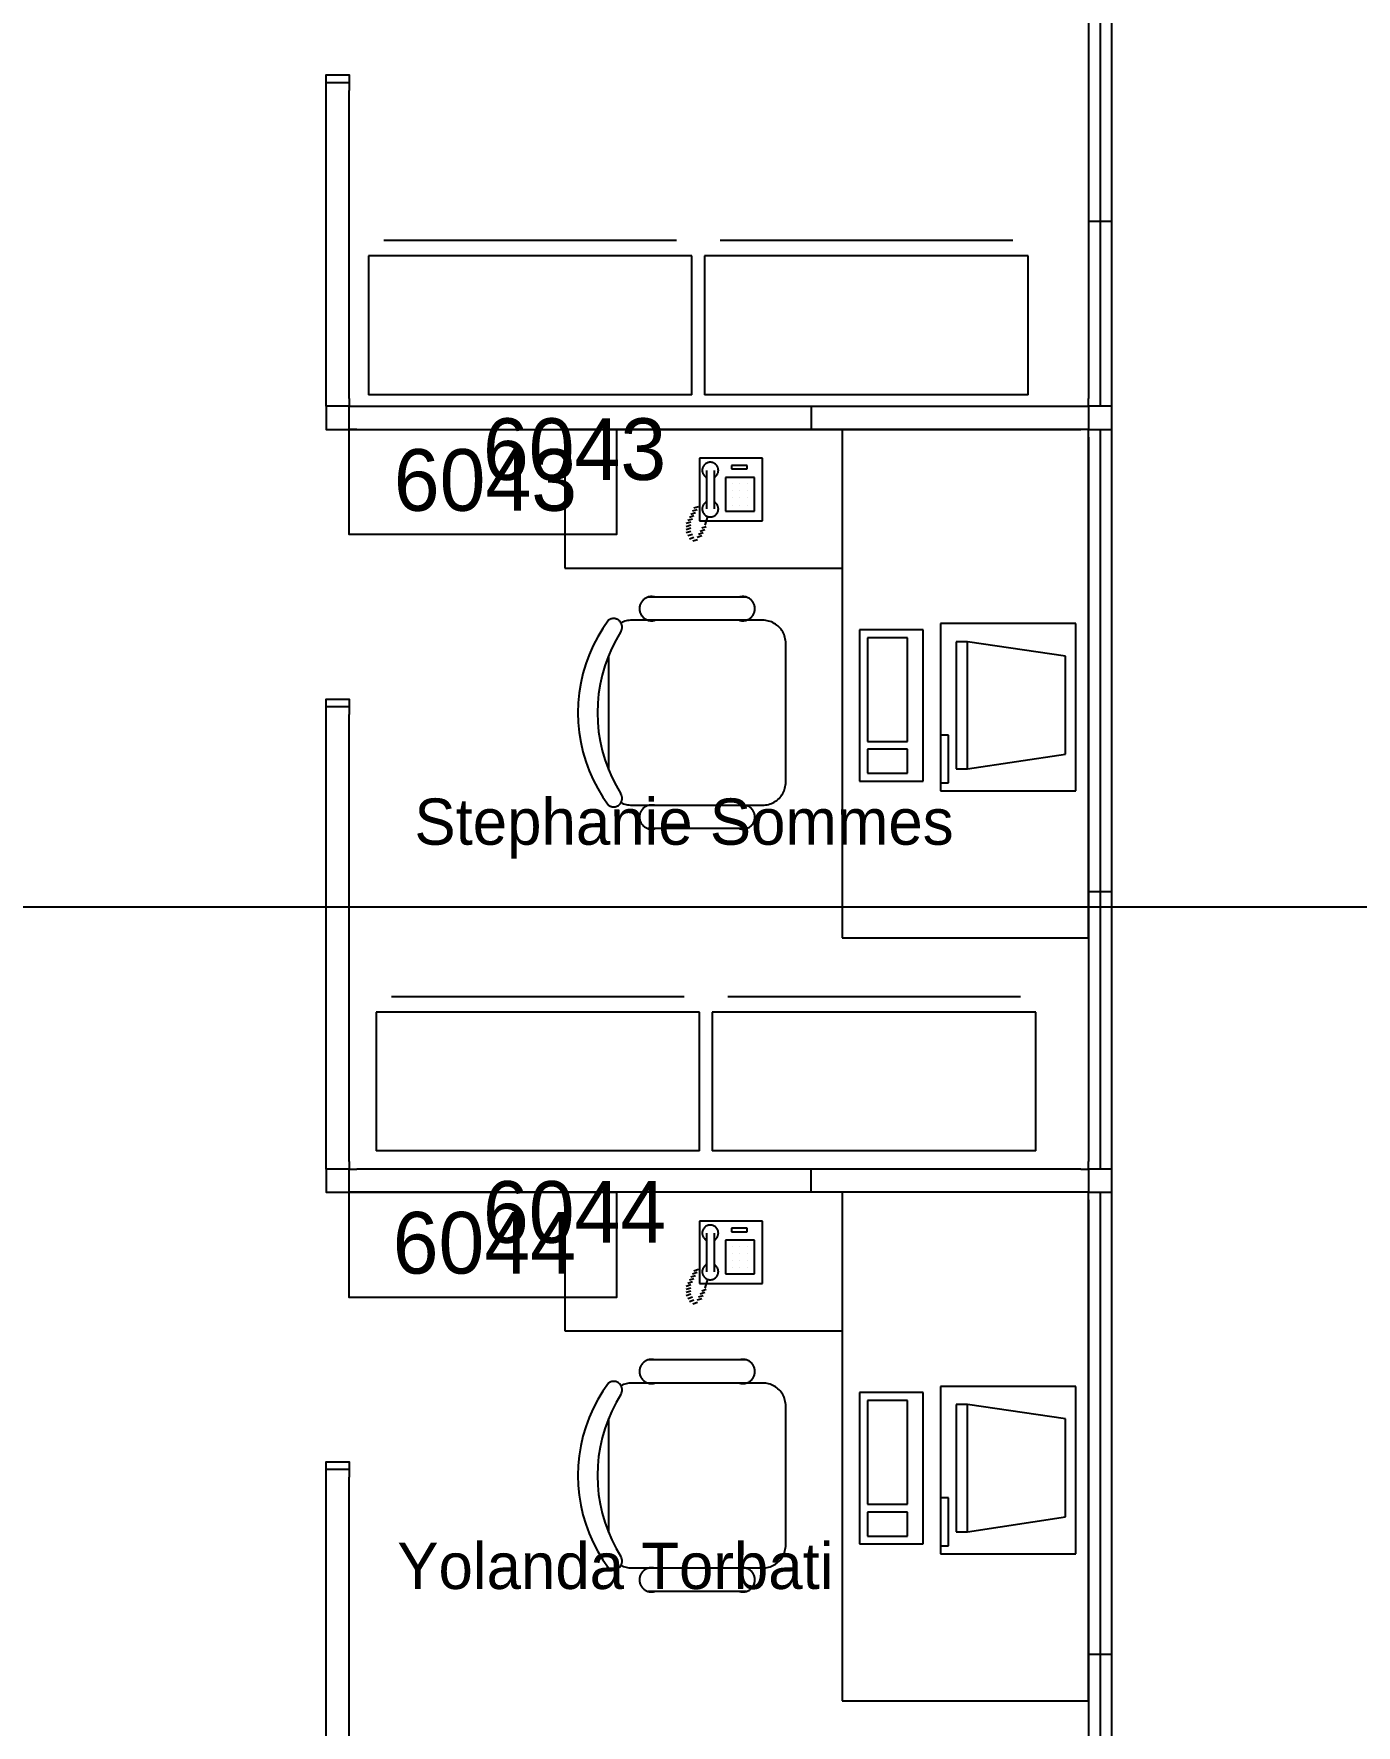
# Model space of a CAD drawing. Header units: millimetres. Extents: x 18694 to 89916, y 18694 to 89916.
# Drawn here: x 35069 to 39431, y 78228 to 83803 of the extents above; entities that cross this region are included whole.
import ezdxf

# ---------------------------------------------------------------- set-up
doc = ezdxf.new("R2010")
doc.units = ezdxf.units.MM
doc.layers.get('0').update_dxf_attribs({"linetype": 'CONTINUOUS'})
for name, color, linetype in [('EMPLOYEE', 7, 'CONTINUOUS'), ('GRIDLN', 7, 'CONTINUOUS'), ('PANELS_201', 7, 'CONTINUOUS'), ('RMNUM', 7, 'CONTINUOUS')]:
    doc.layers.add(name, color=color, linetype=linetype)

msp = doc.modelspace()

# ---------------------------------------------------------------- linework, layer by layer
for p, q in [((37189.017784, 83121.663096), (36223.817784, 83121.663096)), ((38297.700484, 83121.663096), (37332.500484, 83121.663096)), ((36173.017784, 83070.863096), (36173.017784, 82613.663096)), ((37239.817784, 83070.863096), (36173.017784, 83070.863096)), ((37239.817784, 82613.663096), (37239.817784, 83070.863096)), ((37281.700484, 83070.863096), (37281.700484, 82613.663096)), ((38348.500484, 83070.863096), (37281.700484, 83070.863096)), ((38348.500484, 82613.663096), (38348.500484, 83070.863096)), ((37239.817784, 82613.663096), (36173.017784, 82613.663096)), ((38348.500484, 82613.663096), (37281.700484, 82613.663096)), ((36820.742286, 82499.166453), (36820.742286, 82041.966453)), ((38547.942286, 82499.166453), (36820.742286, 82499.166453)), ((37735.142286, 82499.166453), (37735.142286, 80822.766453)), ((38547.942286, 80822.766453), (38547.942286, 82499.166453)), ((37472.773492, 82403.902033), (37264.359321, 82403.902033)), ((37264.359321, 82403.902033), (37264.359321, 82198.058574)), ((37287.676198, 82364.161159), (37287.676198, 82237.161159)), ((37313.076198, 82364.161159), (37313.076198, 82237.161159)), ((37422.032788, 82380.712297), (37370.439038, 82380.712297)), ((37370.439038, 82380.712297), (37370.439038, 82368.806047)), ((37370.439038, 82368.806047), (37422.032788, 82368.806047)), ((37422.032788, 82368.806047), (37422.032788, 82380.712297)), ((37472.773492, 82198.058574), (37472.773492, 82403.902033)), ((37445.845288, 82341.024797), (37350.595288, 82341.024797)), ((37350.595288, 82341.024797), (37350.595288, 82229.899797)), ((37374.407788, 82321.181047), (37374.407788, 82321.181047)), ((37374.407788, 82297.368547), (37374.407788, 82297.368547)), ((37398.220288, 82321.181047), (37398.220288, 82321.181047)), ((37398.220288, 82297.368547), (37398.220288, 82297.368547)), ((37422.032788, 82321.181047), (37422.032788, 82321.181047)), ((37422.032788, 82297.368547), (37422.032788, 82297.368547)), ((37445.845288, 82229.899797), (37445.845288, 82341.024797)), ((37261.889283, 82244.368064), (37246.649283, 82239.288064)), ((37374.407788, 82273.556047), (37374.407788, 82273.556047)), ((37374.407788, 82249.743547), (37374.407788, 82249.743547)), ((37398.220288, 82273.556047), (37398.220288, 82273.556047)), ((37398.220288, 82249.743547), (37398.220288, 82249.743547)), ((37422.032788, 82273.556047), (37422.032788, 82273.556047)), ((37422.032788, 82249.743547), (37422.032788, 82249.743547)), ((37236.489283, 82193.568064), (37221.249283, 82188.488064)), ((37241.569283, 82203.728064), (37226.329283, 82198.648064)), ((37246.649283, 82213.888064), (37231.409283, 82208.808064)), ((37251.729283, 82224.048064), (37236.489283, 82218.968064)), ((37256.809283, 82234.208064), (37241.569283, 82229.128064)), ((37264.359321, 82198.058574), (37472.773492, 82198.058574)), ((37291.374554, 82212.310179), (37282.209283, 82183.408064)), ((37350.595288, 82229.899797), (37445.845288, 82229.899797)), ((37236.489283, 82183.408064), (37221.249283, 82178.328064)), ((37236.489283, 82173.248064), (37221.249283, 82168.168064)), ((37236.489283, 82163.088064), (37221.249283, 82158.008064)), ((37241.569283, 82152.928064), (37226.329283, 82147.848064)), ((37246.649283, 82142.768064), (37231.409283, 82137.688064)), ((37258.603598, 82135.534017), (37243.363598, 82130.454017)), ((37272.049283, 82147.848064), (37256.809283, 82142.768064)), ((37277.129283, 82158.008064), (37261.889283, 82152.928064)), ((37282.209283, 82168.168064), (37266.969283, 82163.088064)), ((37287.289283, 82178.328064), (37272.049283, 82173.248064)), ((36820.742286, 82041.966453), (37735.142286, 82041.966453)), ((37419.186591, 81946.302553), (37095.336591, 81946.302553)), ((37473.161591, 81870.102553), (37041.361591, 81870.102553)), ((38059.571882, 81859.018075), (38059.571882, 81307.564536)), ((38505.986651, 81859.018075), (38059.571882, 81859.018075)), ((38505.986651, 81307.564536), (38505.986651, 81859.018075)), ((37549.361591, 81336.702553), (37549.361591, 81793.902553)), ((37792.871882, 81838.50269), (37792.871882, 81339.568536)), ((38002.94942, 81838.50269), (37792.871882, 81838.50269)), ((37819.131574, 81812.242998), (37819.131574, 81470.866998)), ((37950.430036, 81812.242998), (37819.131574, 81812.242998)), ((37950.430036, 81470.866998), (37950.430036, 81812.242998)), ((38002.94942, 81339.568536), (38002.94942, 81838.50269)), ((38148.471882, 81799.191305), (38111.341173, 81799.191305)), ((38111.341173, 81799.191305), (38111.341173, 81380.091305)), ((38148.471882, 81380.091305), (38148.471882, 81799.191305)), ((38471.841052, 81751.823798), (38148.471882, 81799.191305)), ((36965.161591, 81754.281468), (36965.161591, 81376.323639)), ((38471.841052, 81428.866767), (38471.841052, 81751.823798)), ((37819.131574, 81470.866998), (37950.430036, 81470.866998)), ((38085.831574, 81491.382382), (38059.571882, 81491.382382)), ((38085.831574, 81333.824228), (38085.831574, 81491.382382)), ((37819.131574, 81444.607305), (37819.131574, 81365.828228)), ((37950.430036, 81444.607305), (37819.131574, 81444.607305)), ((37950.430036, 81365.828228), (37950.430036, 81444.607305)), ((38148.471882, 81380.091305), (38471.841052, 81428.866767)), ((37819.131574, 81365.828228), (37950.430036, 81365.828228)), ((38111.341173, 81380.091305), (38148.471882, 81380.091305)), ((37792.871882, 81339.568536), (38002.94942, 81339.568536)), ((38059.571882, 81333.824228), (38085.831574, 81333.824228)), ((38059.571882, 81307.564536), (38505.986651, 81307.564536)), ((37041.361591, 81260.502553), (37473.161591, 81260.502553)), ((37419.186591, 81183.236116), (37095.336591, 81183.236116)), ((37735.142286, 80822.766453), (38547.942286, 80822.766453)), ((37214.398098, 80628.906862), (36249.198098, 80628.906862)), ((38323.080798, 80628.906862), (37357.880798, 80628.906862)), ((36198.398098, 80578.106862), (36198.398098, 80120.906862)), ((37265.198098, 80578.106862), (36198.398098, 80578.106862)), ((37265.198098, 80120.906862), (37265.198098, 80578.106862)), ((37307.080798, 80578.106862), (37307.080798, 80120.906862)), ((38373.880798, 80578.106862), (37307.080798, 80578.106862)), ((38373.880798, 80120.906862), (38373.880798, 80578.106862)), ((37265.198098, 80120.906862), (36198.398098, 80120.906862)), ((38373.880798, 80120.906862), (37307.080798, 80120.906862)), ((36820.742286, 79984.566453), (36820.742286, 79527.366453)), ((38547.942286, 79984.566453), (36820.742286, 79984.566453)), ((37735.142286, 79984.566453), (37735.142286, 78308.166453)), ((38547.942286, 78308.166453), (38547.942286, 79984.566453)), ((37472.773492, 79889.302033), (37264.359321, 79889.302033)), ((37264.359321, 79889.302033), (37264.359321, 79683.458574)), ((37287.676198, 79849.561159), (37287.676198, 79722.561159)), ((37313.076198, 79849.561159), (37313.076198, 79722.561159)), ((37422.032788, 79866.112297), (37370.439038, 79866.112297)), ((37370.439038, 79866.112297), (37370.439038, 79854.206047)), ((37370.439038, 79854.206047), (37422.032788, 79854.206047)), ((37422.032788, 79854.206047), (37422.032788, 79866.112297)), ((37472.773492, 79683.458574), (37472.773492, 79889.302033)), ((37445.845288, 79826.424797), (37350.595288, 79826.424797)), ((37350.595288, 79826.424797), (37350.595288, 79715.299797)), ((37374.407788, 79806.581047), (37374.407788, 79806.581047)), ((37398.220288, 79806.581047), (37398.220288, 79806.581047)), ((37422.032788, 79806.581047), (37422.032788, 79806.581047)), ((37445.845288, 79715.299797), (37445.845288, 79826.424797)), ((37374.407788, 79782.768547), (37374.407788, 79782.768547)), ((37374.407788, 79758.956047), (37374.407788, 79758.956047)), ((37374.407788, 79735.143547), (37374.407788, 79735.143547)), ((37398.220288, 79782.768547), (37398.220288, 79782.768547)), ((37398.220288, 79758.956047), (37398.220288, 79758.956047)), ((37398.220288, 79735.143547), (37398.220288, 79735.143547)), ((37422.032788, 79782.768547), (37422.032788, 79782.768547)), ((37422.032788, 79758.956047), (37422.032788, 79758.956047)), ((37422.032788, 79735.143547), (37422.032788, 79735.143547)), ((37236.489283, 79678.968064), (37221.249283, 79673.888064)), ((37241.569283, 79689.128064), (37226.329283, 79684.048064)), ((37246.649283, 79699.288064), (37231.409283, 79694.208064)), ((37251.729283, 79709.448064), (37236.489283, 79704.368064)), ((37256.809283, 79719.608064), (37241.569283, 79714.528064)), ((37261.889283, 79729.768064), (37246.649283, 79724.688064)), ((37264.359321, 79683.458574), (37472.773492, 79683.458574)), ((37291.374554, 79697.710179), (37282.209283, 79668.808064)), ((37350.595288, 79715.299797), (37445.845288, 79715.299797)), ((37236.489283, 79668.808064), (37221.249283, 79663.728064)), ((37236.489283, 79658.648064), (37221.249283, 79653.568064)), ((37236.489283, 79648.488064), (37221.249283, 79643.408064)), ((37241.569283, 79638.328064), (37226.329283, 79633.248064)), ((37246.649283, 79628.168064), (37231.409283, 79623.088064)), ((37258.603598, 79620.934017), (37243.363598, 79615.854017)), ((37272.049283, 79633.248064), (37256.809283, 79628.168064)), ((37277.129283, 79643.408064), (37261.889283, 79638.328064)), ((37282.209283, 79653.568064), (37266.969283, 79648.488064)), ((37287.289283, 79663.728064), (37272.049283, 79658.648064)), ((36820.742286, 79527.366453), (37735.142286, 79527.366453)), ((37419.186591, 79431.702553), (37095.336591, 79431.702553)), ((37473.161591, 79355.502553), (37041.361591, 79355.502553)), ((38059.571882, 79344.418075), (38059.571882, 78792.964536)), ((38505.986651, 79344.418075), (38059.571882, 79344.418075)), ((38505.986651, 78792.964536), (38505.986651, 79344.418075)), ((37792.871882, 79323.90269), (37792.871882, 78824.968536)), ((38002.94942, 79323.90269), (37792.871882, 79323.90269)), ((37819.131574, 79297.642998), (37819.131574, 78956.266998)), ((37950.430036, 79297.642998), (37819.131574, 79297.642998)), ((37950.430036, 78956.266998), (37950.430036, 79297.642998)), ((38002.94942, 78824.968536), (38002.94942, 79323.90269)), ((38148.471882, 79284.591305), (38111.341173, 79284.591305)), ((38111.341173, 79284.591305), (38111.341173, 78865.491305)), ((38148.471882, 78865.491305), (38148.471882, 79284.591305)), ((38471.841052, 79237.223798), (38148.471882, 79284.591305)), ((36965.161591, 79239.681468), (36965.161591, 78861.723639)), ((37549.361591, 78822.102553), (37549.361591, 79279.302553)), ((38471.841052, 78914.266767), (38471.841052, 79237.223798)), ((37819.131574, 78956.266998), (37950.430036, 78956.266998)), ((38085.831574, 78976.782382), (38059.571882, 78976.782382)), ((38085.831574, 78819.224228), (38085.831574, 78976.782382)), ((37819.131574, 78930.007305), (37819.131574, 78851.228228)), ((37950.430036, 78930.007305), (37819.131574, 78930.007305)), ((37950.430036, 78851.228228), (37950.430036, 78930.007305)), ((38148.471882, 78865.491305), (38471.841052, 78914.266767)), ((37819.131574, 78851.228228), (37950.430036, 78851.228228)), ((38111.341173, 78865.491305), (38148.471882, 78865.491305)), ((37792.871882, 78824.968536), (38002.94942, 78824.968536)), ((38059.571882, 78819.224228), (38085.831574, 78819.224228)), ((38059.571882, 78792.964536), (38505.986651, 78792.964536)), ((37041.361591, 78745.902553), (37473.161591, 78745.902553)), ((37419.186591, 78668.636116), (37095.336591, 78668.636116)), ((37735.142286, 78308.166453), (38547.942286, 78308.166453))]:
    msp.add_line(p, q)
for points in [[(37313.076198, 82340.762357), (37314.575805, 82341.640832), (37316.0149, 82342.615279), (37317.38735, 82343.681544), (37318.687307, 82344.835083), (37319.909231, 82346.07098), (37321.047914, 82347.383969), (37322.098504, 82348.768455), (37323.056525, 82350.218536), (37323.917892, 82351.728035), (37324.678937, 82353.290517), (37325.336414, 82354.899325), (37325.887523, 82356.547603), (37326.329915, 82358.228326), (37326.661705, 82359.934332), (37326.881479, 82361.65835), (37326.988299, 82363.393034), (37326.981712, 82365.130992), (37326.861745, 82366.864817), (37326.628909, 82368.587119), (37326.284196, 82370.290561), (37325.829077, 82371.967882), (37325.265489, 82373.611935), (37324.595835, 82375.215713), (37323.822968, 82376.772381), (37322.950183, 82378.275307), (37321.981198, 82379.718085), (37320.920143, 82381.094567), (37319.771539, 82382.398886), (37318.540282, 82383.625486), (37317.231618, 82384.769137), (37315.851124, 82385.824968), (37314.404684, 82386.788477), (37312.898461, 82387.65556), (37311.338874, 82388.422521), (37309.73257, 82389.086091), (37308.086393, 82389.643444), (37306.407359, 82390.092203), (37304.702623, 82390.430457), (37302.97945, 82390.656763), (37301.245183, 82390.770158), (37299.507213, 82390.770158), (37297.772946, 82390.656763), (37296.049773, 82390.430457), (37294.345037, 82390.092203), (37292.666003, 82389.643444), (37291.019826, 82389.086091), (37289.413522, 82388.422521), (37287.853935, 82387.65556), (37286.347712, 82386.788477), (37284.901272, 82385.824968), (37283.520778, 82384.769137), (37282.212114, 82383.625486), (37280.980857, 82382.398886), (37279.832254, 82381.094567), (37278.771199, 82379.718085), (37277.802214, 82378.275307), (37276.929428, 82376.772381), (37276.156562, 82375.215713), (37275.486908, 82373.611935), (37274.92332, 82371.967882), (37274.4682, 82370.290561), (37274.123487, 82368.587119), (37273.890651, 82366.864817), (37273.770684, 82365.130992), (37273.764097, 82363.393034), (37273.870918, 82361.65835), (37274.090691, 82359.934332), (37274.422481, 82358.228326), (37274.864873, 82356.547603), (37275.415982, 82354.899325), (37276.07346, 82353.290517), (37276.834504, 82351.728035), (37277.695872, 82350.218536), (37278.653892, 82348.768455), (37279.704482, 82347.383969), (37280.843166, 82346.07098), (37282.065089, 82344.835083), (37283.365046, 82343.681544), (37284.737496, 82342.615279), (37286.176591, 82341.640832), (37287.676198, 82340.762357)], [(37287.676198, 82260.559961), (37286.176591, 82259.681486), (37284.737496, 82258.707039), (37283.365046, 82257.640775), (37282.065089, 82256.487236), (37280.843166, 82255.251338), (37279.704482, 82253.938349), (37278.653892, 82252.553864), (37277.695872, 82251.103782), (37276.834504, 82249.594283), (37276.07346, 82248.031801), (37275.415982, 82246.422993), (37274.864873, 82244.774715), (37274.422481, 82243.093992), (37274.090691, 82241.387987), (37273.870918, 82239.663968), (37273.764097, 82237.929284), (37273.770684, 82236.191326), (37273.890651, 82234.457502), (37274.123487, 82232.735199), (37274.4682, 82231.031757), (37274.92332, 82229.354436), (37275.486908, 82227.710383), (37276.156562, 82226.106606), (37276.929428, 82224.549937), (37277.802214, 82223.047011), (37278.771199, 82221.604233), (37279.832254, 82220.227752), (37280.980857, 82218.923432), (37282.212114, 82217.696833), (37283.520778, 82216.553181), (37284.901272, 82215.497351), (37286.347712, 82214.533841), (37287.853935, 82213.666758), (37289.413522, 82212.899797), (37291.019826, 82212.236227), (37292.666003, 82211.678874), (37294.345037, 82211.230115), (37296.049773, 82210.891862), (37297.772946, 82210.665555), (37299.507213, 82210.55216), (37301.245183, 82210.55216), (37302.97945, 82210.665555), (37304.702623, 82210.891862), (37306.407359, 82211.230115), (37308.086393, 82211.678874), (37309.73257, 82212.236227), (37311.338874, 82212.899797), (37312.898461, 82213.666758), (37314.404684, 82214.533841), (37315.851124, 82215.497351), (37317.231618, 82216.553181), (37318.540282, 82217.696833), (37319.771539, 82218.923432), (37320.920143, 82220.227752), (37321.981198, 82221.604233), (37322.950183, 82223.047011), (37323.822968, 82224.549937), (37324.595835, 82226.106606), (37325.265489, 82227.710383), (37325.829077, 82229.354436), (37326.284196, 82231.031757), (37326.628909, 82232.735199), (37326.861745, 82234.457502), (37326.981712, 82236.191326), (37326.988299, 82237.929284), (37326.881479, 82239.663968), (37326.661705, 82241.387987), (37326.329915, 82243.093992), (37325.887523, 82244.774715), (37325.336414, 82246.422993), (37324.678937, 82248.031801), (37323.917892, 82249.594283), (37323.056525, 82251.103782), (37322.098504, 82252.553864), (37321.047914, 82253.938349), (37319.909231, 82255.251338), (37318.687307, 82256.487236), (37317.38735, 82257.640775), (37316.0149, 82258.707039), (37314.575805, 82259.681486), (37313.076198, 82260.559961)], [(37117.561591, 81946.302553), (37115.060526, 81946.944531), (37112.523008, 81947.422512), (37109.959779, 81947.734474), (37107.38169, 81947.879095), (37104.799652, 81947.855763), (37102.224597, 81947.664577), (37099.667424, 81947.306347), (37097.138958, 81946.782588), (37094.649903, 81946.095519), (37092.210794, 81945.248046), (37089.831956, 81944.243759), (37087.52346, 81943.086907), (37085.295076, 81941.782389), (37083.156239, 81940.335725), (37081.116001, 81938.75304), (37079.183, 81937.041033), (37077.365417, 81935.206952), (37075.670946, 81933.25856), (37074.106761, 81931.204105), (37072.679483, 81929.052283), (37071.395152, 81926.812203), (37070.259207, 81924.493347), (37069.276455, 81922.105532), (37068.451057, 81919.658865), (37067.786506, 81917.163703), (37067.285616, 81914.630608), (37066.950507, 81912.070303), (37066.782596, 81909.493625), (37066.782596, 81906.911482), (37066.950507, 81904.334804), (37067.285616, 81901.774499), (37067.786506, 81899.241404), (37068.451057, 81896.746242), (37069.276455, 81894.299575), (37070.259207, 81891.91176), (37071.395152, 81889.592904), (37072.679483, 81887.352824), (37074.106761, 81885.201002), (37075.670946, 81883.146547), (37077.365417, 81881.198155), (37079.183, 81879.364074), (37081.116001, 81877.652067), (37083.156239, 81876.069382), (37085.295076, 81874.622718), (37087.52346, 81873.3182), (37089.831956, 81872.161348), (37092.210794, 81871.15706), (37094.649903, 81870.309588), (37097.138958, 81869.622519), (37099.667424, 81869.09876), (37102.224597, 81868.74053), (37104.799652, 81868.549344), (37107.38169, 81868.526012), (37109.959779, 81868.670633), (37112.523008, 81868.982594), (37115.060526, 81869.460576), (37117.561591, 81870.102553)], [(37396.961591, 81870.102553), (37399.462656, 81869.460576), (37402.000174, 81868.982594), (37404.563402, 81868.670633), (37407.141492, 81868.526012), (37409.72353, 81868.549344), (37412.298585, 81868.74053), (37414.855758, 81869.09876), (37417.384224, 81869.622519), (37419.873279, 81870.309588), (37422.312388, 81871.15706), (37424.691226, 81872.161348), (37426.999722, 81873.3182), (37429.228106, 81874.622718), (37431.366943, 81876.069382), (37433.407181, 81877.652067), (37435.340182, 81879.364074), (37437.157765, 81881.198155), (37438.852236, 81883.146547), (37440.416421, 81885.201002), (37441.843699, 81887.352824), (37443.12803, 81889.592904), (37444.263975, 81891.91176), (37445.246727, 81894.299575), (37446.072125, 81896.746242), (37446.736676, 81899.241404), (37447.237566, 81901.774499), (37447.572675, 81904.334804), (37447.740586, 81906.911482), (37447.740586, 81909.493625), (37447.572675, 81912.070303), (37447.237566, 81914.630608), (37446.736676, 81917.163703), (37446.072125, 81919.658865), (37445.246727, 81922.105532), (37444.263975, 81924.493347), (37443.12803, 81926.812203), (37441.843699, 81929.052283), (37440.416421, 81931.204105), (37438.852236, 81933.25856), (37437.157765, 81935.206952), (37435.340182, 81937.041033), (37433.407181, 81938.75304), (37431.366943, 81940.335725), (37429.228106, 81941.782389), (37426.999722, 81943.086907), (37424.691226, 81944.243759), (37422.312388, 81945.248046), (37419.873279, 81946.095519), (37417.384224, 81946.782588), (37414.855758, 81947.306347), (37412.298585, 81947.664577), (37409.72353, 81947.855763), (37407.141492, 81947.879095), (37404.563402, 81947.734474), (37402.000174, 81947.422512), (37399.462656, 81946.944531), (37396.961591, 81946.302553)], [(36965.161591, 81870.102553), (36946.402359, 81843.337853), (36929.403077, 81815.422222), (36914.234114, 81786.47122), (36900.958262, 81756.604687), (36889.630476, 81725.946259), (36880.297647, 81694.622844), (36872.99841, 81662.764107), (36867.762979, 81630.501927), (36864.613026, 81597.969853), (36863.561591, 81565.302553), (36864.613026, 81532.635254), (36867.762979, 81500.10318), (36872.99841, 81467.841), (36880.297647, 81435.982263), (36889.630476, 81404.658848), (36900.958262, 81374.000419), (36914.234114, 81344.133887), (36929.403077, 81315.182885), (36946.402359, 81287.267254), (36965.161591, 81260.502553)], [(37005.425287, 81832.989022), (37006.327417, 81834.540165), (37007.127817, 81836.146168), (37007.823166, 81837.800366), (37008.41058, 81839.495898), (37008.887621, 81841.225728), (37009.252311, 81842.982682), (37009.503136, 81844.759468), (37009.639057, 81846.548716), (37009.659508, 81848.343003), (37009.564405, 81850.134884), (37009.354143, 81851.916926), (37009.029594, 81853.681735), (37008.592105, 81855.421989), (37008.04349, 81857.130469), (37007.386025, 81858.800087), (37006.622439, 81860.423916), (37005.755899, 81861.995218), (37004.79, 81863.507475), (37003.72875, 81864.954414), (37002.576551, 81866.33003), (37001.338184, 81867.628617), (37000.018785, 81868.844788), (36998.62383, 81869.973497), (36997.159105, 81871.01006), (36995.630688, 81871.950179), (36994.044918, 81872.789951), (36992.408376, 81873.525894), (36990.72785, 81874.154954), (36989.010313, 81874.674521), (36987.262891, 81875.08244), (36985.492833, 81875.377019), (36983.707482, 81875.557034), (36981.914246, 81875.62174), (36980.120564, 81875.570868), (36978.333878, 81875.404629), (36976.5616, 81875.123713), (36974.811083, 81874.729285), (36973.08959, 81874.222981), (36971.404262, 81873.606903), (36969.762091, 81872.883605), (36968.169891, 81872.056089), (36966.634268, 81871.127788), (36965.161591, 81870.102553)], [(37041.361591, 81870.102553), (37036.778649, 81869.964611), (37032.2123, 81869.551284), (37027.679076, 81868.864069), (37023.195389, 81867.905453), (37018.777475, 81866.678907), (37014.441326, 81865.188873), (37010.202643, 81863.440744), (37006.076772, 81861.440851)], [(37549.361591, 81793.902553), (37549.198441, 81798.886272), (37548.709689, 81803.848649), (37547.897429, 81808.768436), (37546.765139, 81813.624565), (37545.317667, 81818.396241), (37543.561211, 81823.063031), (37541.503294, 81827.604952), (37539.152727, 81832.002553), (37536.519575, 81836.237005), (37533.615115, 81840.290174), (37530.451784, 81844.144705), (37527.043128, 81847.78409), (37523.403742, 81851.192747), (37519.549212, 81854.356078), (37515.496043, 81857.260538), (37511.261591, 81859.893689), (37506.863989, 81862.244256), (37502.322069, 81864.302174), (37497.655278, 81866.058629), (37492.883602, 81867.506101), (37488.027473, 81868.638392), (37483.107687, 81869.450652), (37478.145309, 81869.939403), (37473.161591, 81870.102553)], [(37005.753361, 81832.783801), (36989.777689, 81805.795039), (36975.529493, 81777.855743), (36963.065088, 81749.076341), (36952.433741, 81719.570582), (36943.67747, 81689.455086), (36936.830884, 81658.848883), (36931.921044, 81627.872944), (36928.967357, 81596.649698), (36927.981495, 81565.302553), (36928.967357, 81533.955409), (36931.921044, 81502.732163), (36936.830884, 81471.756224), (36943.67747, 81441.150021), (36952.433741, 81411.034525), (36963.065088, 81381.528766), (36975.529493, 81352.749364), (36989.777689, 81324.810068), (37005.753361, 81297.821306)], [(36965.161591, 81260.502553), (36966.634268, 81259.477319), (36968.169891, 81258.549018), (36969.762091, 81257.721502), (36971.404262, 81256.998204), (36973.08959, 81256.382126), (36974.811083, 81255.875822), (36976.5616, 81255.481394), (36978.333878, 81255.200478), (36980.120564, 81255.034239), (36981.914246, 81254.983366), (36983.707482, 81255.048072), (36985.492833, 81255.228088), (36987.262891, 81255.522666), (36989.010313, 81255.930586), (36990.72785, 81256.450153), (36992.408376, 81257.079213), (36994.044918, 81257.815156), (36995.630688, 81258.654928), (36997.159105, 81259.595047), (36998.62383, 81260.63161), (37000.018785, 81261.760319), (37001.338184, 81262.976489), (37002.576551, 81264.275077), (37003.72875, 81265.650693), (37004.79, 81267.097632), (37005.755899, 81268.609889), (37006.622439, 81270.181191), (37007.386025, 81271.80502), (37008.04349, 81273.474638), (37008.592105, 81275.183118), (37009.029594, 81276.923372), (37009.354143, 81278.688181), (37009.564405, 81280.470223), (37009.659508, 81282.262104), (37009.639057, 81284.056391), (37009.503136, 81285.845639), (37009.252311, 81287.622425), (37008.887621, 81289.379378), (37008.41058, 81291.109209), (37007.823166, 81292.804741), (37007.127817, 81294.458939), (37006.327417, 81296.064942), (37005.425287, 81297.616085)], [(37473.161591, 81260.502553), (37478.145309, 81260.665704), (37483.107687, 81261.154455), (37488.027473, 81261.966715), (37492.883602, 81263.099006), (37497.655278, 81264.546478), (37502.322069, 81266.302933), (37506.863989, 81268.360851), (37511.261591, 81270.711418), (37515.496043, 81273.344569), (37519.549212, 81276.249029), (37523.403742, 81279.41236), (37527.043128, 81282.821017), (37530.451784, 81286.460402), (37533.615115, 81290.314933), (37536.519575, 81294.368102), (37539.152727, 81298.602553), (37541.503294, 81303.000155), (37543.561211, 81307.542076), (37545.317667, 81312.208866), (37546.765139, 81316.980542), (37547.897429, 81321.836671), (37548.709689, 81326.756458), (37549.198441, 81331.718835), (37549.361591, 81336.702553)], [(37006.076772, 81269.164256), (37010.202643, 81267.164363), (37014.441326, 81265.416234), (37018.777475, 81263.9262), (37023.195389, 81262.699654), (37027.679076, 81261.741038), (37032.2123, 81261.053823), (37036.778649, 81260.640496), (37041.361591, 81260.502553)], [(37117.561591, 81259.436116), (37115.060526, 81260.078094), (37112.523008, 81260.556075), (37109.959779, 81260.868037), (37107.38169, 81261.012657), (37104.799652, 81260.989326), (37102.224597, 81260.79814), (37099.667424, 81260.43991), (37097.138958, 81259.916151), (37094.649903, 81259.229082), (37092.210794, 81258.381609), (37089.831956, 81257.377322), (37087.52346, 81256.22047), (37085.295076, 81254.915951), (37083.156239, 81253.469288), (37081.116001, 81251.886603), (37079.183, 81250.174596), (37077.365417, 81248.340515), (37075.670946, 81246.392123), (37074.106761, 81244.337667), (37072.679483, 81242.185845), (37071.395152, 81239.945765), (37070.259207, 81237.62691), (37069.276455, 81235.239095), (37068.451057, 81232.792428), (37067.786506, 81230.297266), (37067.285616, 81227.764171), (37066.950507, 81225.203865), (37066.782596, 81222.627188), (37066.782596, 81220.045045), (37066.950507, 81217.468367), (37067.285616, 81214.908062), (37067.786506, 81212.374967), (37068.451057, 81209.879805), (37069.276455, 81207.433138), (37070.259207, 81205.045322), (37071.395152, 81202.726467), (37072.679483, 81200.486387), (37074.106761, 81198.334565), (37075.670946, 81196.28011), (37077.365417, 81194.331718), (37079.183, 81192.497636), (37081.116001, 81190.78563), (37083.156239, 81189.202945), (37085.295076, 81187.756281), (37087.52346, 81186.451762), (37089.831956, 81185.294911), (37092.210794, 81184.290623), (37094.649903, 81183.443151), (37097.138958, 81182.756081), (37099.667424, 81182.232323), (37102.224597, 81181.874093), (37104.799652, 81181.682907), (37107.38169, 81181.659575), (37109.959779, 81181.804196), (37112.523008, 81182.116157), (37115.060526, 81182.594138), (37117.561591, 81183.236116)], [(37396.961591, 81183.236116), (37399.462656, 81182.594138), (37402.000174, 81182.116157), (37404.563402, 81181.804196), (37407.141492, 81181.659575), (37409.72353, 81181.682907), (37412.298585, 81181.874093), (37414.855758, 81182.232323), (37417.384224, 81182.756081), (37419.873279, 81183.443151), (37422.312388, 81184.290623), (37424.691226, 81185.294911), (37426.999722, 81186.451762), (37429.228106, 81187.756281), (37431.366943, 81189.202945), (37433.407181, 81190.78563), (37435.340182, 81192.497636), (37437.157765, 81194.331718), (37438.852236, 81196.28011), (37440.416421, 81198.334565), (37441.843699, 81200.486387), (37443.12803, 81202.726467), (37444.263975, 81205.045322), (37445.246727, 81207.433138), (37446.072125, 81209.879805), (37446.736676, 81212.374967), (37447.237566, 81214.908062), (37447.572675, 81217.468367), (37447.740586, 81220.045045), (37447.740586, 81222.627188), (37447.572675, 81225.203865), (37447.237566, 81227.764171), (37446.736676, 81230.297266), (37446.072125, 81232.792428), (37445.246727, 81235.239095), (37444.263975, 81237.62691), (37443.12803, 81239.945765), (37441.843699, 81242.185845), (37440.416421, 81244.337667), (37438.852236, 81246.392123), (37437.157765, 81248.340515), (37435.340182, 81250.174596), (37433.407181, 81251.886603), (37431.366943, 81253.469288), (37429.228106, 81254.915951), (37426.999722, 81256.22047), (37424.691226, 81257.377322), (37422.312388, 81258.381609), (37419.873279, 81259.229082), (37417.384224, 81259.916151), (37414.855758, 81260.43991), (37412.298585, 81260.79814), (37409.72353, 81260.989326), (37407.141492, 81261.012657), (37404.563402, 81260.868037), (37402.000174, 81260.556075), (37399.462656, 81260.078094), (37396.961591, 81259.436116)], [(37313.076198, 79826.162357), (37314.575805, 79827.040832), (37316.0149, 79828.015279), (37317.38735, 79829.081544), (37318.687307, 79830.235083), (37319.909231, 79831.47098), (37321.047914, 79832.783969), (37322.098504, 79834.168455), (37323.056525, 79835.618536), (37323.917892, 79837.128035), (37324.678937, 79838.690517), (37325.336414, 79840.299325), (37325.887523, 79841.947603), (37326.329915, 79843.628326), (37326.661705, 79845.334332), (37326.881479, 79847.05835), (37326.988299, 79848.793034), (37326.981712, 79850.530992), (37326.861745, 79852.264817), (37326.628909, 79853.987119), (37326.284196, 79855.690561), (37325.829077, 79857.367882), (37325.265489, 79859.011935), (37324.595835, 79860.615713), (37323.822968, 79862.172381), (37322.950183, 79863.675307), (37321.981198, 79865.118085), (37320.920143, 79866.494567), (37319.771539, 79867.798886), (37318.540282, 79869.025486), (37317.231618, 79870.169137), (37315.851124, 79871.224968), (37314.404684, 79872.188477), (37312.898461, 79873.05556), (37311.338874, 79873.822521), (37309.73257, 79874.486091), (37308.086393, 79875.043444), (37306.407359, 79875.492203), (37304.702623, 79875.830457), (37302.97945, 79876.056763), (37301.245183, 79876.170158), (37299.507213, 79876.170158), (37297.772946, 79876.056763), (37296.049773, 79875.830457), (37294.345037, 79875.492203), (37292.666003, 79875.043444), (37291.019826, 79874.486091), (37289.413522, 79873.822521), (37287.853935, 79873.05556), (37286.347712, 79872.188477), (37284.901272, 79871.224968), (37283.520778, 79870.169137), (37282.212114, 79869.025486), (37280.980857, 79867.798886), (37279.832254, 79866.494567), (37278.771199, 79865.118085), (37277.802214, 79863.675307), (37276.929428, 79862.172381), (37276.156562, 79860.615713), (37275.486908, 79859.011935), (37274.92332, 79857.367882), (37274.4682, 79855.690561), (37274.123487, 79853.987119), (37273.890651, 79852.264817), (37273.770684, 79850.530992), (37273.764097, 79848.793034), (37273.870918, 79847.05835), (37274.090691, 79845.334332), (37274.422481, 79843.628326), (37274.864873, 79841.947603), (37275.415982, 79840.299325), (37276.07346, 79838.690517), (37276.834504, 79837.128035), (37277.695872, 79835.618536), (37278.653892, 79834.168455), (37279.704482, 79832.783969), (37280.843166, 79831.47098), (37282.065089, 79830.235083), (37283.365046, 79829.081544), (37284.737496, 79828.015279), (37286.176591, 79827.040832), (37287.676198, 79826.162357)], [(37287.676198, 79745.959961), (37286.176591, 79745.081486), (37284.737496, 79744.107039), (37283.365046, 79743.040775), (37282.065089, 79741.887236), (37280.843166, 79740.651338), (37279.704482, 79739.338349), (37278.653892, 79737.953864), (37277.695872, 79736.503782), (37276.834504, 79734.994283), (37276.07346, 79733.431801), (37275.415982, 79731.822993), (37274.864873, 79730.174715), (37274.422481, 79728.493992), (37274.090691, 79726.787987), (37273.870918, 79725.063968), (37273.764097, 79723.329284), (37273.770684, 79721.591326), (37273.890651, 79719.857502), (37274.123487, 79718.135199), (37274.4682, 79716.431757), (37274.92332, 79714.754436), (37275.486908, 79713.110383), (37276.156562, 79711.506606), (37276.929428, 79709.949937), (37277.802214, 79708.447011), (37278.771199, 79707.004233), (37279.832254, 79705.627752), (37280.980857, 79704.323432), (37282.212114, 79703.096833), (37283.520778, 79701.953181), (37284.901272, 79700.897351), (37286.347712, 79699.933841), (37287.853935, 79699.066758), (37289.413522, 79698.299797), (37291.019826, 79697.636227), (37292.666003, 79697.078874), (37294.345037, 79696.630115), (37296.049773, 79696.291862), (37297.772946, 79696.065555), (37299.507213, 79695.95216), (37301.245183, 79695.95216), (37302.97945, 79696.065555), (37304.702623, 79696.291862), (37306.407359, 79696.630115), (37308.086393, 79697.078874), (37309.73257, 79697.636227), (37311.338874, 79698.299797), (37312.898461, 79699.066758), (37314.404684, 79699.933841), (37315.851124, 79700.897351), (37317.231618, 79701.953181), (37318.540282, 79703.096833), (37319.771539, 79704.323432), (37320.920143, 79705.627752), (37321.981198, 79707.004233), (37322.950183, 79708.447011), (37323.822968, 79709.949937), (37324.595835, 79711.506606), (37325.265489, 79713.110383), (37325.829077, 79714.754436), (37326.284196, 79716.431757), (37326.628909, 79718.135199), (37326.861745, 79719.857502), (37326.981712, 79721.591326), (37326.988299, 79723.329284), (37326.881479, 79725.063968), (37326.661705, 79726.787987), (37326.329915, 79728.493992), (37325.887523, 79730.174715), (37325.336414, 79731.822993), (37324.678937, 79733.431801), (37323.917892, 79734.994283), (37323.056525, 79736.503782), (37322.098504, 79737.953864), (37321.047914, 79739.338349), (37319.909231, 79740.651338), (37318.687307, 79741.887236), (37317.38735, 79743.040775), (37316.0149, 79744.107039), (37314.575805, 79745.081486), (37313.076198, 79745.959961)], [(37117.561591, 79431.702553), (37115.060526, 79432.344531), (37112.523008, 79432.822512), (37109.959779, 79433.134474), (37107.38169, 79433.279095), (37104.799652, 79433.255763), (37102.224597, 79433.064577), (37099.667424, 79432.706347), (37097.138958, 79432.182588), (37094.649903, 79431.495519), (37092.210794, 79430.648046), (37089.831956, 79429.643759), (37087.52346, 79428.486907), (37085.295076, 79427.182389), (37083.156239, 79425.735725), (37081.116001, 79424.15304), (37079.183, 79422.441033), (37077.365417, 79420.606952), (37075.670946, 79418.65856), (37074.106761, 79416.604105), (37072.679483, 79414.452283), (37071.395152, 79412.212203), (37070.259207, 79409.893347), (37069.276455, 79407.505532), (37068.451057, 79405.058865), (37067.786506, 79402.563703), (37067.285616, 79400.030608), (37066.950507, 79397.470303), (37066.782596, 79394.893625), (37066.782596, 79392.311482), (37066.950507, 79389.734804), (37067.285616, 79387.174499), (37067.786506, 79384.641404), (37068.451057, 79382.146242), (37069.276455, 79379.699575), (37070.259207, 79377.31176), (37071.395152, 79374.992904), (37072.679483, 79372.752824), (37074.106761, 79370.601002), (37075.670946, 79368.546547), (37077.365417, 79366.598155), (37079.183, 79364.764074), (37081.116001, 79363.052067), (37083.156239, 79361.469382), (37085.295076, 79360.022718), (37087.52346, 79358.7182), (37089.831956, 79357.561348), (37092.210794, 79356.55706), (37094.649903, 79355.709588), (37097.138958, 79355.022519), (37099.667424, 79354.49876), (37102.224597, 79354.14053), (37104.799652, 79353.949344), (37107.38169, 79353.926012), (37109.959779, 79354.070633), (37112.523008, 79354.382594), (37115.060526, 79354.860576), (37117.561591, 79355.502553)], [(37396.961591, 79355.502553), (37399.462656, 79354.860576), (37402.000174, 79354.382594), (37404.563402, 79354.070633), (37407.141492, 79353.926012), (37409.72353, 79353.949344), (37412.298585, 79354.14053), (37414.855758, 79354.49876), (37417.384224, 79355.022519), (37419.873279, 79355.709588), (37422.312388, 79356.55706), (37424.691226, 79357.561348), (37426.999722, 79358.7182), (37429.228106, 79360.022718), (37431.366943, 79361.469382), (37433.407181, 79363.052067), (37435.340182, 79364.764074), (37437.157765, 79366.598155), (37438.852236, 79368.546547), (37440.416421, 79370.601002), (37441.843699, 79372.752824), (37443.12803, 79374.992904), (37444.263975, 79377.31176), (37445.246727, 79379.699575), (37446.072125, 79382.146242), (37446.736676, 79384.641404), (37447.237566, 79387.174499), (37447.572675, 79389.734804), (37447.740586, 79392.311482), (37447.740586, 79394.893625), (37447.572675, 79397.470303), (37447.237566, 79400.030608), (37446.736676, 79402.563703), (37446.072125, 79405.058865), (37445.246727, 79407.505532), (37444.263975, 79409.893347), (37443.12803, 79412.212203), (37441.843699, 79414.452283), (37440.416421, 79416.604105), (37438.852236, 79418.65856), (37437.157765, 79420.606952), (37435.340182, 79422.441033), (37433.407181, 79424.15304), (37431.366943, 79425.735725), (37429.228106, 79427.182389), (37426.999722, 79428.486907), (37424.691226, 79429.643759), (37422.312388, 79430.648046), (37419.873279, 79431.495519), (37417.384224, 79432.182588), (37414.855758, 79432.706347), (37412.298585, 79433.064577), (37409.72353, 79433.255763), (37407.141492, 79433.279095), (37404.563402, 79433.134474), (37402.000174, 79432.822512), (37399.462656, 79432.344531), (37396.961591, 79431.702553)], [(36965.161591, 79355.502553), (36946.402359, 79328.737853), (36929.403077, 79300.822222), (36914.234114, 79271.87122), (36900.958262, 79242.004687), (36889.630476, 79211.346259), (36880.297647, 79180.022844), (36872.99841, 79148.164107), (36867.762979, 79115.901927), (36864.613026, 79083.369853), (36863.561591, 79050.702553), (36864.613026, 79018.035254), (36867.762979, 78985.50318), (36872.99841, 78953.241), (36880.297647, 78921.382263), (36889.630476, 78890.058848), (36900.958262, 78859.400419), (36914.234114, 78829.533887), (36929.403077, 78800.582885), (36946.402359, 78772.667254), (36965.161591, 78745.902553)], [(37005.425287, 79318.389022), (37006.327417, 79319.940165), (37007.127817, 79321.546168), (37007.823166, 79323.200366), (37008.41058, 79324.895898), (37008.887621, 79326.625728), (37009.252311, 79328.382682), (37009.503136, 79330.159468), (37009.639057, 79331.948716), (37009.659508, 79333.743003), (37009.564405, 79335.534884), (37009.354143, 79337.316926), (37009.029594, 79339.081735), (37008.592105, 79340.821989), (37008.04349, 79342.530469), (37007.386025, 79344.200087), (37006.622439, 79345.823916), (37005.755899, 79347.395218), (37004.79, 79348.907475), (37003.72875, 79350.354414), (37002.576551, 79351.73003), (37001.338184, 79353.028617), (37000.018785, 79354.244788), (36998.62383, 79355.373497), (36997.159105, 79356.41006), (36995.630688, 79357.350179), (36994.044918, 79358.189951), (36992.408376, 79358.925894), (36990.72785, 79359.554954), (36989.010313, 79360.074521), (36987.262891, 79360.48244), (36985.492833, 79360.777019), (36983.707482, 79360.957034), (36981.914246, 79361.02174), (36980.120564, 79360.970868), (36978.333878, 79360.804629), (36976.5616, 79360.523713), (36974.811083, 79360.129285), (36973.08959, 79359.622981), (36971.404262, 79359.006903), (36969.762091, 79358.283605), (36968.169891, 79357.456089), (36966.634268, 79356.527788), (36965.161591, 79355.502553)], [(37041.361591, 79355.502553), (37036.778649, 79355.364611), (37032.2123, 79354.951284), (37027.679076, 79354.264069), (37023.195389, 79353.305453), (37018.777475, 79352.078907), (37014.441326, 79350.588873), (37010.202643, 79348.840744), (37006.076772, 79346.840851)], [(37549.361591, 79279.302553), (37549.198441, 79284.286272), (37548.709689, 79289.248649), (37547.897429, 79294.168436), (37546.765139, 79299.024565), (37545.317667, 79303.796241), (37543.561211, 79308.463031), (37541.503294, 79313.004952), (37539.152727, 79317.402553), (37536.519575, 79321.637005), (37533.615115, 79325.690174), (37530.451784, 79329.544705), (37527.043128, 79333.18409), (37523.403742, 79336.592747), (37519.549212, 79339.756078), (37515.496043, 79342.660538), (37511.261591, 79345.293689), (37506.863989, 79347.644256), (37502.322069, 79349.702174), (37497.655278, 79351.458629), (37492.883602, 79352.906101), (37488.027473, 79354.038392), (37483.107687, 79354.850652), (37478.145309, 79355.339403), (37473.161591, 79355.502553)], [(37005.753361, 79318.183801), (36989.777689, 79291.195039), (36975.529493, 79263.255743), (36963.065088, 79234.476341), (36952.433741, 79204.970582), (36943.67747, 79174.855086), (36936.830884, 79144.248883), (36931.921044, 79113.272944), (36928.967357, 79082.049698), (36927.981495, 79050.702553), (36928.967357, 79019.355409), (36931.921044, 78988.132163), (36936.830884, 78957.156224), (36943.67747, 78926.550021), (36952.433741, 78896.434525), (36963.065088, 78866.928766), (36975.529493, 78838.149364), (36989.777689, 78810.210068), (37005.753361, 78783.221306)], [(36965.161591, 78745.902553), (36966.634268, 78744.877319), (36968.169891, 78743.949018), (36969.762091, 78743.121502), (36971.404262, 78742.398204), (36973.08959, 78741.782126), (36974.811083, 78741.275822), (36976.5616, 78740.881394), (36978.333878, 78740.600478), (36980.120564, 78740.434239), (36981.914246, 78740.383366), (36983.707482, 78740.448072), (36985.492833, 78740.628088), (36987.262891, 78740.922666), (36989.010313, 78741.330586), (36990.72785, 78741.850153), (36992.408376, 78742.479213), (36994.044918, 78743.215156), (36995.630688, 78744.054928), (36997.159105, 78744.995047), (36998.62383, 78746.03161), (37000.018785, 78747.160319), (37001.338184, 78748.376489), (37002.576551, 78749.675077), (37003.72875, 78751.050693), (37004.79, 78752.497632), (37005.755899, 78754.009889), (37006.622439, 78755.581191), (37007.386025, 78757.20502), (37008.04349, 78758.874638), (37008.592105, 78760.583118), (37009.029594, 78762.323372), (37009.354143, 78764.088181), (37009.564405, 78765.870223), (37009.659508, 78767.662104), (37009.639057, 78769.456391), (37009.503136, 78771.245639), (37009.252311, 78773.022425), (37008.887621, 78774.779378), (37008.41058, 78776.509209), (37007.823166, 78778.204741), (37007.127817, 78779.858939), (37006.327417, 78781.464942), (37005.425287, 78783.016085)], [(37473.161591, 78745.902553), (37478.145309, 78746.065704), (37483.107687, 78746.554455), (37488.027473, 78747.366715), (37492.883602, 78748.499006), (37497.655278, 78749.946478), (37502.322069, 78751.702933), (37506.863989, 78753.760851), (37511.261591, 78756.111418), (37515.496043, 78758.744569), (37519.549212, 78761.649029), (37523.403742, 78764.81236), (37527.043128, 78768.221017), (37530.451784, 78771.860402), (37533.615115, 78775.714933), (37536.519575, 78779.768102), (37539.152727, 78784.002553), (37541.503294, 78788.400155), (37543.561211, 78792.942076), (37545.317667, 78797.608866), (37546.765139, 78802.380542), (37547.897429, 78807.236671), (37548.709689, 78812.156458), (37549.198441, 78817.118835), (37549.361591, 78822.102553)], [(37006.076772, 78754.564256), (37010.202643, 78752.564363), (37014.441326, 78750.816234), (37018.777475, 78749.3262), (37023.195389, 78748.099654), (37027.679076, 78747.141038), (37032.2123, 78746.453823), (37036.778649, 78746.040496), (37041.361591, 78745.902553)], [(37117.561591, 78744.836116), (37115.060526, 78745.478094), (37112.523008, 78745.956075), (37109.959779, 78746.268037), (37107.38169, 78746.412657), (37104.799652, 78746.389326), (37102.224597, 78746.19814), (37099.667424, 78745.83991), (37097.138958, 78745.316151), (37094.649903, 78744.629082), (37092.210794, 78743.781609), (37089.831956, 78742.777322), (37087.52346, 78741.62047), (37085.295076, 78740.315951), (37083.156239, 78738.869288), (37081.116001, 78737.286603), (37079.183, 78735.574596), (37077.365417, 78733.740515), (37075.670946, 78731.792123), (37074.106761, 78729.737667), (37072.679483, 78727.585845), (37071.395152, 78725.345765), (37070.259207, 78723.02691), (37069.276455, 78720.639095), (37068.451057, 78718.192428), (37067.786506, 78715.697266), (37067.285616, 78713.164171), (37066.950507, 78710.603865), (37066.782596, 78708.027188), (37066.782596, 78705.445045), (37066.950507, 78702.868367), (37067.285616, 78700.308062), (37067.786506, 78697.774967), (37068.451057, 78695.279805), (37069.276455, 78692.833138), (37070.259207, 78690.445322), (37071.395152, 78688.126467), (37072.679483, 78685.886387), (37074.106761, 78683.734565), (37075.670946, 78681.68011), (37077.365417, 78679.731718), (37079.183, 78677.897636), (37081.116001, 78676.18563), (37083.156239, 78674.602945), (37085.295076, 78673.156281), (37087.52346, 78671.851762), (37089.831956, 78670.694911), (37092.210794, 78669.690623), (37094.649903, 78668.843151), (37097.138958, 78668.156081), (37099.667424, 78667.632323), (37102.224597, 78667.274093), (37104.799652, 78667.082907), (37107.38169, 78667.059575), (37109.959779, 78667.204196), (37112.523008, 78667.516157), (37115.060526, 78667.994138), (37117.561591, 78668.636116)], [(37396.961591, 78668.636116), (37399.462656, 78667.994138), (37402.000174, 78667.516157), (37404.563402, 78667.204196), (37407.141492, 78667.059575), (37409.72353, 78667.082907), (37412.298585, 78667.274093), (37414.855758, 78667.632323), (37417.384224, 78668.156081), (37419.873279, 78668.843151), (37422.312388, 78669.690623), (37424.691226, 78670.694911), (37426.999722, 78671.851762), (37429.228106, 78673.156281), (37431.366943, 78674.602945), (37433.407181, 78676.18563), (37435.340182, 78677.897636), (37437.157765, 78679.731718), (37438.852236, 78681.68011), (37440.416421, 78683.734565), (37441.843699, 78685.886387), (37443.12803, 78688.126467), (37444.263975, 78690.445322), (37445.246727, 78692.833138), (37446.072125, 78695.279805), (37446.736676, 78697.774967), (37447.237566, 78700.308062), (37447.572675, 78702.868367), (37447.740586, 78705.445045), (37447.740586, 78708.027188), (37447.572675, 78710.603865), (37447.237566, 78713.164171), (37446.736676, 78715.697266), (37446.072125, 78718.192428), (37445.246727, 78720.639095), (37444.263975, 78723.02691), (37443.12803, 78725.345765), (37441.843699, 78727.585845), (37440.416421, 78729.737667), (37438.852236, 78731.792123), (37437.157765, 78733.740515), (37435.340182, 78735.574596), (37433.407181, 78737.286603), (37431.366943, 78738.869288), (37429.228106, 78740.315951), (37426.999722, 78741.62047), (37424.691226, 78742.777322), (37422.312388, 78743.781609), (37419.873279, 78744.629082), (37417.384224, 78745.316151), (37414.855758, 78745.83991), (37412.298585, 78746.19814), (37409.72353, 78746.389326), (37407.141492, 78746.412657), (37404.563402, 78746.268037), (37402.000174, 78745.956075), (37399.462656, 78745.478094), (37396.961591, 78744.836116)]]:
    msp.add_lwpolyline(points)
at = {"layer": 'GRIDLN', "color": 9}
msp.add_line((88696.8, 80924.4), (18694.4, 80924.4), dxfattribs=at)
at = {"layer": 'PANELS_201', "color": 6}
for points in [[(38586.042284, 84708.966447), (38586.042284, 83184.966447)], [(38547.942284, 84683.566447), (38547.942284, 83210.366447)], [(38624.142284, 84683.566447), (38624.142284, 83210.366447)], [(36033.342284, 83616.766447), (36033.342284, 83642.166447), (36033.342284, 83667.566447), (36109.542284, 83667.566447), (36109.542284, 83616.766447)], [(36109.542284, 83642.166447), (36033.342284, 83642.166447)], [(36033.342284, 82600.766447), (36033.342284, 83616.766447)], [(36109.542284, 82600.766447), (36109.542284, 83616.766447)], [(38547.942284, 83210.366447), (38547.942284, 83159.566447)], [(38624.142284, 83210.366447), (38624.142284, 83159.566447)], [(38624.142284, 83184.966447), (38547.942284, 83184.966447)], [(38547.942284, 83159.566447), (38547.942284, 82600.766447)], [(38586.042284, 83184.966447), (38586.042284, 82575.366447)], [(38624.142284, 83159.566447), (38624.142284, 82600.766447)], [(36109.542284, 82600.766447), (36109.542284, 82575.366447), (36033.342284, 82575.366447), (36033.342284, 82600.766447)], [(36033.342284, 82575.366447), (36033.342284, 82499.166447), (36109.542284, 82499.166447)], [(36134.942284, 82499.166447), (36109.542284, 82499.166447), (36109.542284, 82575.366447), (36134.942284, 82575.366447)], [(36134.942284, 82575.366447), (37608.142284, 82575.366447)], [(37608.142284, 82575.366447), (37658.942284, 82575.366447)], [(37633.542284, 82575.366447), (37633.542284, 82499.166447)], [(37658.942284, 82575.366447), (38522.542284, 82575.366447)], [(38522.542284, 82575.366447), (38547.942284, 82575.366447), (38547.942284, 82499.166447), (38522.542284, 82499.166447)], [(38624.142284, 82600.766447), (38624.142284, 82575.366447), (38547.942284, 82575.366447), (38547.942284, 82600.766447)], [(38624.142284, 82575.366447), (38624.142284, 82499.166447)], [(36134.942284, 82499.166447), (37608.142284, 82499.166447)], [(37608.142284, 82499.166447), (37658.942284, 82499.166447)], [(37658.942284, 82499.166447), (38522.542284, 82499.166447)], [(38547.942284, 82473.766447), (38547.942284, 82499.166447), (38624.142284, 82499.166447), (38624.142284, 82473.766447)], [(38547.942284, 82473.766447), (38547.942284, 81000.566447)], [(38586.042284, 82499.166447), (38586.042284, 80975.166447)], [(38624.142284, 82473.766447), (38624.142284, 81000.566447)], [(36033.342284, 81559.366447), (36033.342284, 81584.766447), (36033.342284, 81610.166447), (36109.542284, 81610.166447), (36109.542284, 81559.366447)], [(36109.542284, 81584.766447), (36033.342284, 81584.766447)], [(36033.342284, 80086.166447), (36033.342284, 81559.366447)], [(36109.542284, 80086.166447), (36109.542284, 81559.366447)], [(38547.942284, 81000.566447), (38547.942284, 80949.766447)], [(38624.142284, 80975.166447), (38547.942284, 80975.166447)], [(38586.042284, 80975.166447), (38586.042284, 80060.766447)], [(38624.142284, 81000.566447), (38624.142284, 80949.766447)], [(38547.942284, 80949.766447), (38547.942284, 80086.166447)], [(38624.142284, 80949.766447), (38624.142284, 80086.166447)], [(36109.542284, 80086.166447), (36109.542284, 80060.766447), (36033.342284, 80060.766447), (36033.342284, 80086.166447)], [(38624.142284, 80086.166447), (38624.142284, 80060.766447), (38547.942284, 80060.766447), (38547.942284, 80086.166447)], [(36033.342284, 80060.766447), (36033.342284, 79984.566447), (36109.542284, 79984.566447)], [(36134.942284, 79984.566447), (36109.542284, 79984.566447), (36109.542284, 80060.766447), (36134.942284, 80060.766447)], [(37608.142284, 80060.766447), (36134.942284, 80060.766447)], [(37658.942284, 80060.766447), (37608.142284, 80060.766447)], [(37633.542284, 79984.566447), (37633.542284, 80060.766447)], [(38522.542284, 80060.766447), (37658.942284, 80060.766447)], [(38522.542284, 80060.766447), (38547.942284, 80060.766447), (38547.942284, 79984.566447), (38522.542284, 79984.566447)], [(38624.142284, 80060.766447), (38624.142284, 79984.566447)], [(37608.142284, 79984.566447), (36134.942284, 79984.566447)], [(37658.942284, 79984.566447), (37608.142284, 79984.566447)], [(38522.542284, 79984.566447), (37658.942284, 79984.566447)], [(38547.942284, 79959.166447), (38547.942284, 79984.566447), (38624.142284, 79984.566447), (38624.142284, 79959.166447)], [(38547.942284, 79959.166447), (38547.942284, 78485.966447)], [(38586.042284, 79984.566447), (38586.042284, 78460.566447)], [(38624.142284, 79959.166447), (38624.142284, 78485.966447)], [(36033.342284, 79044.766447), (36033.342284, 79070.166447), (36033.342284, 79095.566447), (36109.542284, 79095.566447), (36109.542284, 79044.766447)], [(36109.542284, 79070.166447), (36033.342284, 79070.166447)], [(36033.342284, 77571.566447), (36033.342284, 79044.766447)], [(36109.542284, 77571.566447), (36109.542284, 79044.766447)], [(38547.942284, 78485.966447), (38547.942284, 78435.166447)], [(38624.142284, 78460.566447), (38547.942284, 78460.566447)], [(38586.042284, 78460.566447), (38586.042284, 77546.166447)], [(38624.142284, 78485.966447), (38624.142284, 78435.166447)], [(38547.942284, 78435.166447), (38547.942284, 77571.566447)], [(38624.142284, 78435.166447), (38624.142284, 77571.566447)]]:
    msp.add_lwpolyline(points, dxfattribs=at)
at = {"layer": 'RMNUM', "color": 30}
for points in [[(36109.54231, 82499.166447), (36991.47128, 82499.166447), (36991.47128, 82152.266759), (36109.54231, 82152.266759), (36109.54231, 82499.166447)], [(36109.54231, 79984.566447), (36991.47128, 79984.566447), (36991.47128, 79637.666759), (36109.54231, 79637.666759), (36109.54231, 79984.566447)]]:
    msp.add_lwpolyline(points, dxfattribs=at)

# ---------------------------------------------------------------- texts
at = {"layer": 'EMPLOYEE', "color": 1}
for s, p in [('Stephanie Sommes', (36324.428245, 81130.055034)), ('Yolanda Torbati', (36268.083765, 78676.624236))]:
    msp.add_text(s, height=152.4, dxfattribs=at).set_placement(p)
at = {"layer": 'RMNUM', "color": 30}
for s, p in [('6043', (36550.506782, 82332.52708)), ('6043', (36256.592496, 82230.92708)), ('6044', (36550.506782, 79817.92708)), ('6044', (36252.963925, 79716.32708))]:
    msp.add_text(s, height=203.2, dxfattribs=at).set_placement(p)

doc.saveas('drawing.dxf')
